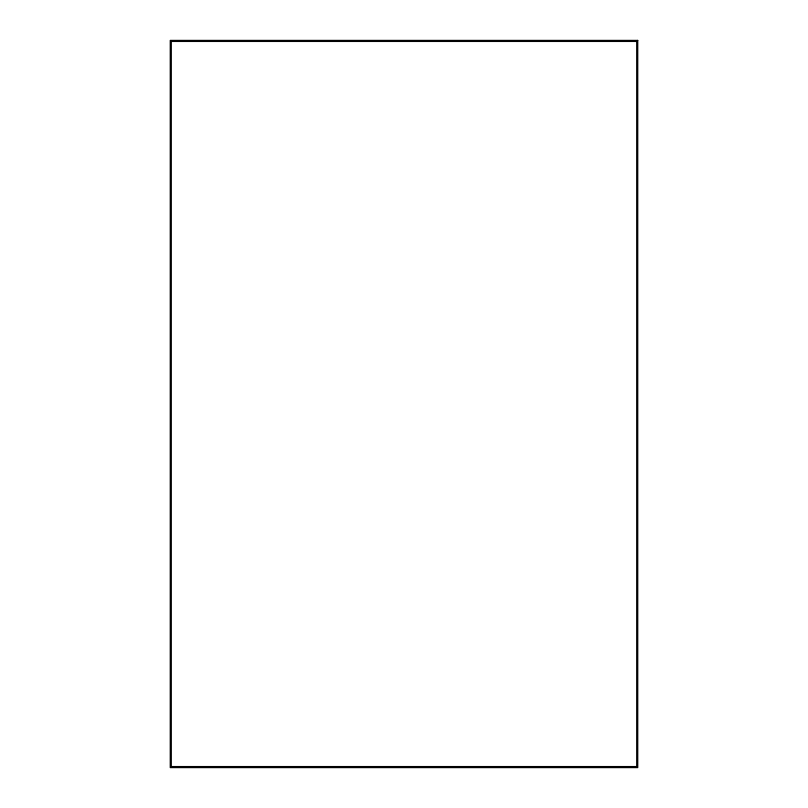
<?xml version="1.0" encoding="UTF-8"?>
<svg xmlns="http://www.w3.org/2000/svg" width="808" height="808" viewBox="0 0 808 808"><rect width="100%" height="100%" fill="white"/><g stroke="black" fill="none" stroke-linecap="round" stroke-linejoin="round"><path stroke-width="1.21" d="M637.744 40.4L170.256 40.4L170.256 767.6L637.744 767.6L637.744 40.4M636.704 41.44L171.296 41.44L171.296 766.56L636.704 766.56L636.704 41.44"/></g></svg>
